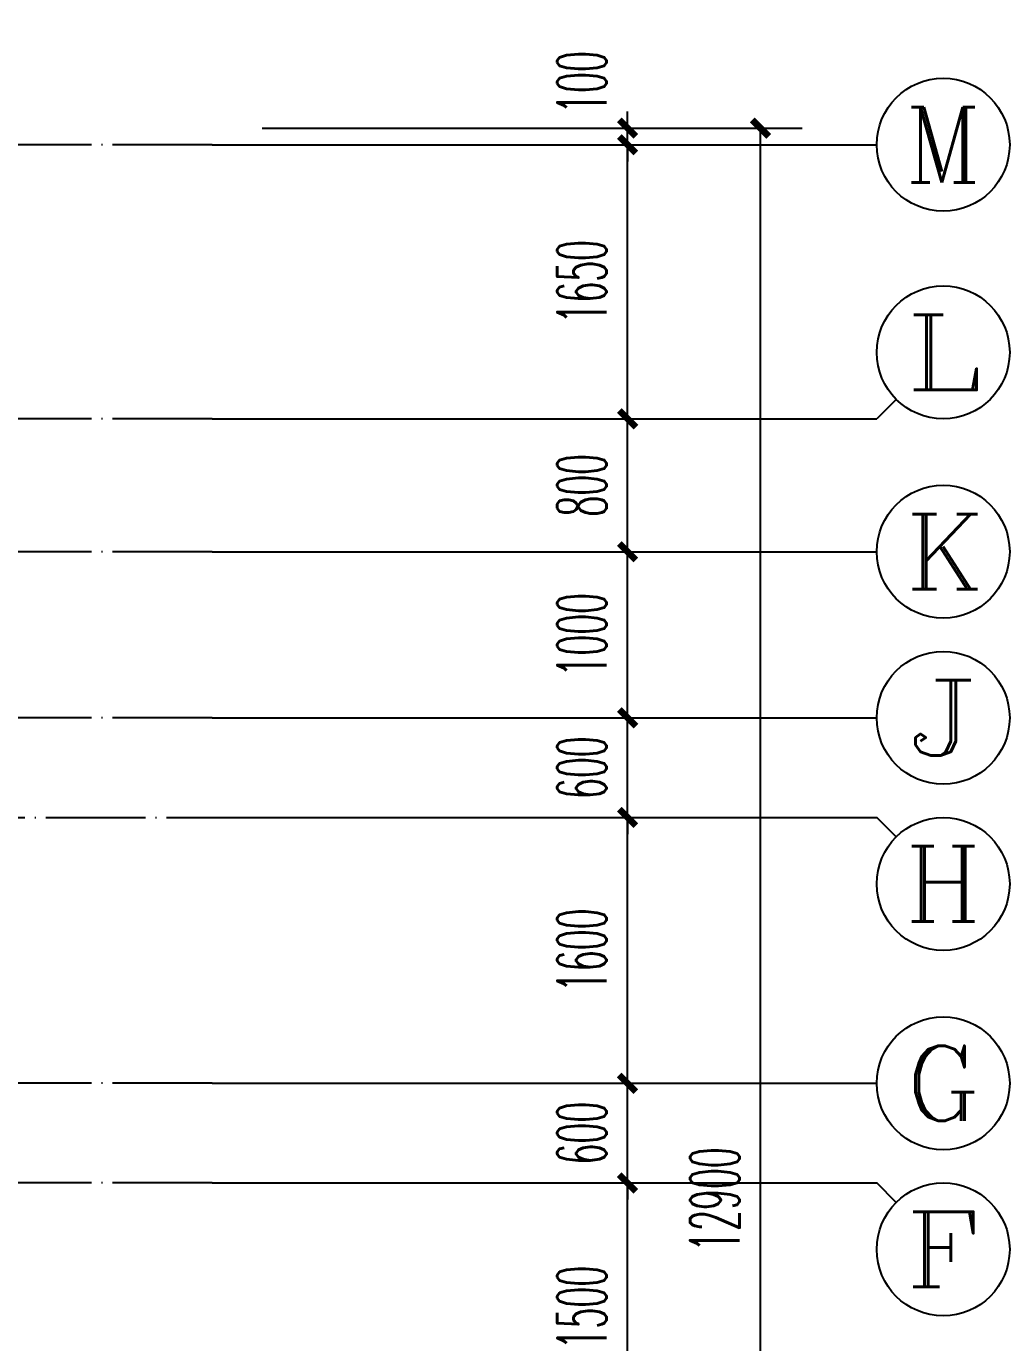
# Model space of a CAD drawing. Extents: x 27938 to 1507990, y 110129 to 923079.
# Drawn here: x 878797 to 884717, y 446371 to 454295 of the extents above; entities that cross this region are included whole.
import ezdxf
from ezdxf.enums import TextEntityAlignment as Align

# ---------------------------------------------------------------- set-up
doc = ezdxf.new("R2010")
doc.units = 0
doc.header["$LTSCALE"] = 1000
doc.header["$MEASUREMENT"] = 0
doc.linetypes.add('DOTE', pattern=[2.42, 2, -0.2, 0.02, -0.2])
for name, color, linetype in [('AXIS', 3, 'Continuous'), ('AXIS_TEXT', 7, 'Continuous'), ('DOTE', 1, 'Continuous')]:
    doc.layers.add(name, color=color, linetype=linetype)
doc.styles.add('_TCH_AXIS', font='COMPLEX', dxfattribs={"bigfont": 'GBCBIG'})
doc.styles.add('_TCH_DIM_T3', font='SIMPLEX.shx', dxfattribs={"width": 0.494118, "bigfont": 'GBCBIG.shx'})
doc.styles.add('COMPLEX', font='COMPLEX')
doc.dimstyles.new('_TCH_ARCH&&100', dxfattribs={"dimtxt": 297.5, "dimasz": 100, "dimexe": 250, "dimexo": 300, "dimgap": 126.25, "dimtad": 1, "dimdec": 0, "dimzin": 0, "dimdsep": 46, "dimtxsty": '_TCH_DIM_T3', "dimblk": 'ARCHTICK', "dimcen": 0.09, "dimclrt": 4, "dimazin": 2, "dimtfac": 1, "dimtdec": 0, "dimtix": 1, "dimtmove": 2, "dimatfit": 3, "dimfxl": 100, "dimtolj": 1, "dimtzin": 0, "dimarcsym": 0})

# ---------------------------------------------------------------- blocks, each defined once
blk = doc.blocks.new('GDGDGDSDA')
at = {"layer": 'DOTE', "color": 0, "linetype": 'DOTE', "ltscale": 0.3}
for p, q in [((471334.8, 374108.3), (417334.8, 374108.3)), ((471334.8, 372458.3), (417334.8, 372458.3)), ((471334.8, 371658.3), (417334.8, 371658.3)), ((471334.8, 370658.3), (417334.8, 370658.3)), ((417334.8, 370058.6), (471334.8, 370058.6)), ((471334.8, 368458.3), (417334.8, 368458.3)), ((471334.8, 367858.3), (417334.8, 367858.3))]:
    blk.add_line(p, q, dxfattribs=at)
blk = doc.blocks.new('_ArchTick')
at = {"color": 0, "linetype": 'ByBlock', "const_width": 0.4}
blk.add_lwpolyline([(-0.5, -0.5), (0.5, 0.5)], dxfattribs=at)
blk = doc.blocks.new('*D972')
at = {"layer": 'AXIS', "color": 0, "lineweight": -2}
for p, q in [((880216.6, 447332.1), (882666.6, 447332.1)), ((882416.6, 445832.1), (882416.6, 447332.1)), ((880216.6, 445832.1), (882666.6, 445832.1))]:
    blk.add_line(p, q, dxfattribs=at)
at = {"layer": 'Defpoints', "color": 0}
for p in [(879916.6, 447332.1), (882416.6, 447332.1), (879916.6, 445832.1)]:
    blk.add_point(p, dxfattribs=at)
at = {"layer": 'AXIS', "color": 0, "lineweight": -2, "xscale": 100, "yscale": 100, "zscale": 100}
for p, rotation in [((882416.6, 447332.1), 90), ((882416.6, 445832.1), 270)]:
    blk.add_blockref('_ArchTick', p, dxfattribs=dict(at, rotation=rotation))
at = {"layer": 'AXIS', "color": 4, "insert": (882141.6, 446582.1), "char_height": 297.5, "attachment_point": 5, "rotation": 90, "style": '_TCH_DIM_T3'}
blk.add_mtext('\\A1;1500', dxfattribs=at)
blk = doc.blocks.new('*D973')
at = {"layer": 'AXIS', "color": 0, "lineweight": -2}
for p, q in [((882416.6, 447932.1), (882416.6, 448032.1)), ((880216.6, 447932.1), (882666.6, 447932.1)), ((882416.6, 447332.1), (882416.6, 447932.1)), ((880216.6, 447332.1), (882666.6, 447332.1)), ((882416.6, 447332.1), (882416.6, 447232.1))]:
    blk.add_line(p, q, dxfattribs=at)
at = {"layer": 'Defpoints', "color": 0}
for p in [(879916.6, 447932.1), (882416.6, 447932.1), (879916.6, 447332.1)]:
    blk.add_point(p, dxfattribs=at)
at = {"layer": 'AXIS', "color": 0, "lineweight": -2, "xscale": 100, "yscale": 100, "zscale": 100}
for p, rotation in [((882416.6, 447932.1), 270), ((882416.6, 447332.1), 90)]:
    blk.add_blockref('_ArchTick', p, dxfattribs=dict(at, rotation=rotation))
at = {"layer": 'AXIS', "color": 4, "insert": (882141.6, 447632.1), "char_height": 297.5, "attachment_point": 5, "rotation": 90, "style": '_TCH_DIM_T3'}
blk.add_mtext('\\A1;600', dxfattribs=at)
blk = doc.blocks.new('*D974')
at = {"layer": 'AXIS', "color": 0, "lineweight": -2}
for p, q in [((880216.6, 449532.4), (882666.6, 449532.4)), ((882416.6, 447932.1), (882416.6, 449532.4)), ((880216.6, 447932.1), (882666.6, 447932.1))]:
    blk.add_line(p, q, dxfattribs=at)
at = {"layer": 'Defpoints', "color": 0}
for p in [(879916.6, 449532.4), (882416.6, 449532.4), (879916.6, 447932.1)]:
    blk.add_point(p, dxfattribs=at)
at = {"layer": 'AXIS', "color": 0, "lineweight": -2, "xscale": 100, "yscale": 100, "zscale": 100}
for p, rotation in [((882416.6, 449532.4), 90), ((882416.6, 447932.1), 270)]:
    blk.add_blockref('_ArchTick', p, dxfattribs=dict(at, rotation=rotation))
at = {"layer": 'AXIS', "color": 4, "insert": (882141.6, 448732.2), "char_height": 297.5, "attachment_point": 5, "rotation": 90, "style": '_TCH_DIM_T3'}
blk.add_mtext('\\A1;1600', dxfattribs=at)
blk = doc.blocks.new('*D975')
at = {"layer": 'AXIS', "color": 0, "lineweight": -2}
for p, q in [((882416.6, 450132.1), (882416.6, 450232.1)), ((880216.6, 450132.1), (882666.6, 450132.1)), ((882416.6, 449532.4), (882416.6, 450132.1)), ((880216.6, 449532.4), (882666.6, 449532.4)), ((882416.6, 449532.4), (882416.6, 449432.4))]:
    blk.add_line(p, q, dxfattribs=at)
at = {"layer": 'Defpoints', "color": 0}
for p in [(879916.6, 450132.1), (882416.6, 450132.1), (879916.6, 449532.4)]:
    blk.add_point(p, dxfattribs=at)
at = {"layer": 'AXIS', "color": 0, "lineweight": -2, "xscale": 100, "yscale": 100, "zscale": 100}
for p, rotation in [((882416.6, 450132.1), 270), ((882416.6, 449532.4), 90)]:
    blk.add_blockref('_ArchTick', p, dxfattribs=dict(at, rotation=rotation))
at = {"layer": 'AXIS', "color": 4, "insert": (882141.6, 449832.2), "char_height": 297.5, "attachment_point": 5, "rotation": 90, "style": '_TCH_DIM_T3'}
blk.add_mtext('\\A1;600', dxfattribs=at)
blk = doc.blocks.new('*D976')
at = {"layer": 'AXIS', "color": 0, "lineweight": -2}
for p, q in [((880216.6, 451132.1), (882666.6, 451132.1)), ((882416.6, 450132.1), (882416.6, 451132.1)), ((880216.6, 450132.1), (882666.6, 450132.1))]:
    blk.add_line(p, q, dxfattribs=at)
at = {"layer": 'Defpoints', "color": 0}
for p in [(879916.6, 451132.1), (882416.6, 451132.1), (879916.6, 450132.1)]:
    blk.add_point(p, dxfattribs=at)
at = {"layer": 'AXIS', "color": 0, "lineweight": -2, "xscale": 100, "yscale": 100, "zscale": 100}
for p, rotation in [((882416.6, 451132.1), 90), ((882416.6, 450132.1), 270)]:
    blk.add_blockref('_ArchTick', p, dxfattribs=dict(at, rotation=rotation))
at = {"layer": 'AXIS', "color": 4, "insert": (882141.6, 450632.1), "char_height": 297.5, "attachment_point": 5, "rotation": 90, "style": '_TCH_DIM_T3'}
blk.add_mtext('\\A1;1000', dxfattribs=at)
blk = doc.blocks.new('*D977')
at = {"layer": 'AXIS', "color": 0, "lineweight": -2}
for p, q in [((880216.6, 451932.1), (882666.6, 451932.1)), ((882416.6, 451132.1), (882416.6, 451932.1)), ((880216.6, 451132.1), (882666.6, 451132.1))]:
    blk.add_line(p, q, dxfattribs=at)
at = {"layer": 'Defpoints', "color": 0}
for p in [(879916.6, 451932.1), (882416.6, 451932.1), (879916.6, 451132.1)]:
    blk.add_point(p, dxfattribs=at)
at = {"layer": 'AXIS', "color": 0, "lineweight": -2, "xscale": 100, "yscale": 100, "zscale": 100}
for p, rotation in [((882416.6, 451932.1), 90), ((882416.6, 451132.1), 270)]:
    blk.add_blockref('_ArchTick', p, dxfattribs=dict(at, rotation=rotation))
at = {"layer": 'AXIS', "color": 4, "insert": (882141.6, 451532.1), "char_height": 297.5, "attachment_point": 5, "rotation": 90, "style": '_TCH_DIM_T3'}
blk.add_mtext('\\A1;800', dxfattribs=at)
blk = doc.blocks.new('*D978')
at = {"layer": 'AXIS', "color": 0, "lineweight": -2}
for p, q in [((880216.6, 453582.1), (882666.6, 453582.1)), ((882416.6, 451932.1), (882416.6, 453582.1)), ((880216.6, 451932.1), (882666.6, 451932.1))]:
    blk.add_line(p, q, dxfattribs=at)
at = {"layer": 'Defpoints', "color": 0}
for p in [(879916.6, 453582.1), (882416.6, 453582.1), (879916.6, 451932.1)]:
    blk.add_point(p, dxfattribs=at)
at = {"layer": 'AXIS', "color": 0, "lineweight": -2, "xscale": 100, "yscale": 100, "zscale": 100}
for p, rotation in [((882416.6, 453582.1), 90), ((882416.6, 451932.1), 270)]:
    blk.add_blockref('_ArchTick', p, dxfattribs=dict(at, rotation=rotation))
at = {"layer": 'AXIS', "color": 4, "insert": (882141.6, 452757.1), "char_height": 297.5, "attachment_point": 5, "rotation": 90, "style": '_TCH_DIM_T3'}
blk.add_mtext('\\A1;1650', dxfattribs=at)
blk = doc.blocks.new('*D979')
at = {"layer": 'AXIS', "color": 0, "lineweight": -2}
for p, q in [((882416.6, 453682.1), (882416.6, 453782.1)), ((880216.6, 453682.1), (882666.6, 453682.1)), ((882416.6, 453582.1), (882416.6, 453682.1)), ((880216.6, 453582.1), (882666.6, 453582.1)), ((882416.6, 453582.1), (882416.6, 453482.1))]:
    blk.add_line(p, q, dxfattribs=at)
at = {"layer": 'Defpoints', "color": 0}
for p in [(879916.6, 453682.1), (882416.6, 453682.1), (879916.6, 453582.1)]:
    blk.add_point(p, dxfattribs=at)
at = {"layer": 'AXIS', "color": 0, "lineweight": -2, "xscale": 100, "yscale": 100, "zscale": 100}
for p, rotation in [((882416.6, 453682.1), 270), ((882416.6, 453582.1), 90)]:
    blk.add_blockref('_ArchTick', p, dxfattribs=dict(at, rotation=rotation))
at = {"layer": 'AXIS', "color": 4, "insert": (882141.6, 453957.1), "char_height": 297.5, "attachment_point": 5, "rotation": 90, "style": '_TCH_DIM_T3'}
blk.add_mtext('\\A1;100', dxfattribs=at)
blk = doc.blocks.new('*D980')
at = {"layer": 'AXIS', "color": 0, "lineweight": -2}
for p, q in [((880216.6, 453682.1), (883466.6, 453682.1)), ((883216.6, 440782.1), (883216.6, 453682.1)), ((880216.6, 440782.1), (883466.6, 440782.1))]:
    blk.add_line(p, q, dxfattribs=at)
at = {"layer": 'Defpoints', "color": 0}
for p in [(879916.6, 453682.1), (883216.6, 453682.1), (879916.6, 440782.1)]:
    blk.add_point(p, dxfattribs=at)
at = {"layer": 'AXIS', "color": 0, "lineweight": -2, "xscale": 100, "yscale": 100, "zscale": 100}
for p, rotation in [((883216.6, 453682.1), 90), ((883216.6, 440782.1), 270)]:
    blk.add_blockref('_ArchTick', p, dxfattribs=dict(at, rotation=rotation))
at = {"layer": 'AXIS', "color": 4, "insert": (882941.6, 447232.1), "char_height": 297.5, "attachment_point": 5, "rotation": 90, "style": '_TCH_DIM_T3'}
blk.add_mtext('\\A1;12900', dxfattribs=at)
blk = doc.blocks.new('_AXISO')
at = {"color": 0}
blk.add_circle((0, 0), 0.5, dxfattribs=at)
at = {"layer": 'AXIS_TEXT', "color": 0, "style": 'COMPLEX', "width": 1.041667}
blk.add_attdef('A', text='', height=0.56, dxfattribs=at).set_placement((-0.25, -0.28), (0.25, -0.28), align=Align.FIT)

msp = doc.modelspace()

# ---------------------------------------------------------------- linework, layer by layer
at = {"layer": 'AXIS', "color": 8}
for p, q in [((879916.6, 453582.1), (883916.6, 453582.1)), ((884033.7, 452049.2), (883916.6, 451932.1)), ((879916.6, 451932.1), (883916.6, 451932.1)), ((879916.6, 451132.1), (883916.6, 451132.1)), ((879916.6, 450132.1), (883916.6, 450132.1)), ((879916.6, 449532.4), (883916.6, 449532.4)), ((884033.7, 449415.2), (883916.6, 449532.4)), ((879916.6, 447932.1), (883916.6, 447932.1)), ((879916.6, 447332.1), (883916.6, 447332.1)), ((884033.7, 447214.9), (883916.6, 447332.1))]:
    msp.add_line(p, q, dxfattribs=at)

# ---------------------------------------------------------------- block references
ref = msp.add_blockref('_AXISO', (884316.6, 453582.1), dxfattribs=dict(at, xscale=800, yscale=800, zscale=800))
ref.add_attrib('A', 'M', dxfattribs={"layer": 'AXIS_TEXT', "color": 8, "ltscale": 0.5, "height": 452.5, "style": '_TCH_AXIS'}).set_placement((884090.3, 453355.8), (884542.9, 453355.8), align=Align.FIT)
ref = msp.add_blockref('_AXISO', (884316.6, 452332.1), dxfattribs=dict(at, xscale=800, yscale=800, zscale=800))
ref.add_attrib('A', 'L', dxfattribs={"layer": 'AXIS_TEXT', "color": 8, "ltscale": 0.5, "height": 452.5, "style": '_TCH_AXIS', "width": 1.4}).set_placement((884090.3, 452105.8), (884542.9, 452105.8), align=Align.FIT)
ref = msp.add_blockref('_AXISO', (884316.6, 451132.1), dxfattribs=dict(at, xscale=800, yscale=800, zscale=800))
ref.add_attrib('A', 'K', dxfattribs={"layer": 'AXIS_TEXT', "color": 8, "ltscale": 0.5, "height": 452.5, "style": '_TCH_AXIS', "width": 1.105263}).set_placement((884090.3, 450905.8), (884542.9, 450905.8), align=Align.FIT)
ref = msp.add_blockref('_AXISO', (884316.6, 450132.1), dxfattribs=dict(at, xscale=800, yscale=800, zscale=800))
ref.add_attrib('A', 'J', dxfattribs={"layer": 'AXIS_TEXT', "color": 8, "ltscale": 0.5, "height": 452.5, "style": '_TCH_AXIS', "width": 1.909091}).set_placement((884090.3, 449905.8), (884542.9, 449905.8), align=Align.FIT)
ref = msp.add_blockref('_AXISO', (884316.6, 449132.4), dxfattribs=dict(at, xscale=800, yscale=800, zscale=800))
ref.add_attrib('A', 'H', dxfattribs={"layer": 'AXIS_TEXT', "color": 8, "ltscale": 0.5, "height": 452.5, "style": '_TCH_AXIS', "width": 1.05}).set_placement((884090.3, 448906.1), (884542.9, 448906.1), align=Align.FIT)
ref = msp.add_blockref('_AXISO', (884316.6, 447932.1), dxfattribs=dict(at, xscale=800, yscale=800, zscale=800))
ref.add_attrib('A', 'G', dxfattribs={"layer": 'AXIS_TEXT', "color": 8, "ltscale": 0.5, "height": 452.5, "style": '_TCH_AXIS', "width": 1.166667}).set_placement((884090.3, 447705.8), (884542.9, 447705.8), align=Align.FIT)
ref = msp.add_blockref('_AXISO', (884316.6, 446932.1), dxfattribs=dict(at, xscale=800, yscale=800, zscale=800))
ref.add_attrib('A', 'F', dxfattribs={"layer": 'AXIS_TEXT', "color": 8, "ltscale": 0.5, "height": 452.5, "style": '_TCH_AXIS', "width": 1.3125}).set_placement((884090.3, 446705.8), (884542.9, 446705.8), align=Align.FIT)
at = {"layer": 'DOTE', "color": 169}
msp.add_blockref('GDGDGDSDA', (408581.8, 79473.8), dxfattribs=at)

# ---------------------------------------------------------------- dimensions: what is measured, and where the dimension line sits
at = {"layer": 'AXIS', "color": 8}
dim = msp.add_linear_dim(base=(882416.6, 453682.1), p1=(879916.6, 453582.1), p2=(879916.6, 453682.1), angle=90, dimstyle='_TCH_ARCH&&100', dxfattribs=at)
dim.commit()
dim.dimension.update_dxf_attribs({"geometry": '*D979', "text_midpoint": (882141.6, 453957.1), "dimtype": 129})
for p1, p2, distance, picture, middle in [((879916.6, 440782.1), (879916.6, 453682.1), -3300, '*D980', (882941.6, 447232.1)), ((879916.6, 451932.1), (879916.6, 453582.1), -2500, '*D978', (882141.6, 452757.1)), ((879916.6, 451132.1), (879916.6, 451932.1), -2500, '*D977', (882141.6, 451532.1)), ((879916.6, 450132.1), (879916.6, 451132.1), -2500, '*D976', (882141.6, 450632.1)), ((879916.6, 449532.4), (879916.6, 450132.1), -2500, '*D975', (882141.6, 449832.2)), ((879916.6, 447932.1), (879916.6, 449532.4), -2500, '*D974', (882141.6, 448732.2)), ((879916.6, 447332.1), (879916.6, 447932.1), -2500, '*D973', (882141.6, 447632.1)), ((879916.6, 445832.1), (879916.6, 447332.1), -2500, '*D972', (882141.6, 446582.1))]:
    dim = msp.add_aligned_dim(p1=p1, p2=p2, distance=distance, dimstyle='_TCH_ARCH&&100', dxfattribs=at)
    dim.commit()
    dim.dimension.update_dxf_attribs({"geometry": picture, "text_midpoint": middle})

doc.saveas('drawing.dxf')
